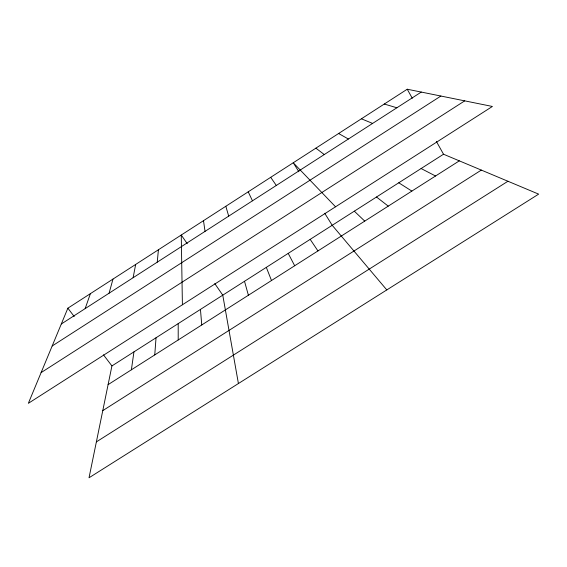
<?xml version="1.0" encoding="UTF-8"?>
<svg xmlns="http://www.w3.org/2000/svg" width="567" height="567" viewBox="0 0 567 567"><rect width="100%" height="100%" fill="white"/><g stroke="black" fill="none" stroke-linecap="round" stroke-linejoin="round"><path stroke-width="0.85" d="M154.756 354.914L156.038 337.769M157.236 262.174L158.42 249.763M131.381 369.804L133.947 351.873M133.117 277.717L135.662 264.449M443.522 154.224L111.926 365.928L89.026 477.775L538.65 194.134L443.522 154.224L436.377 141.431M109.091 293.196L112.982 279.084M85.156 308.618L90.387 293.663M67.87 308.186L28.35 403.321L492.397 106.461L407.234 89.225L67.87 308.186L74.206 316.499M61.307 323.984L421.26 92.067M52.164 345.998L440.885 96.036M41.108 372.611L464.72 100.862M108.099 384.639L459.32 160.851M102.776 410.628L481.333 170.086M96.376 441.891L507.94 181.249M384.277 104.037L396.872 107.78M361.406 118.801L372.583 123.429M421.104 168.534L435.541 175.997M338.612 133.507L348.379 139.021M398.771 182.794L411.855 191.093M315.897 148.157L324.267 154.557M376.509 197.011L388.246 206.133M354.318 211.172L364.73 221.116M335.551 206.799L293.259 162.764L298.866 171.766M386.807 289.921L332.205 225.29L324.728 213.277M103.463 354.836L111.926 365.928M187.23 243.682L181.256 235.029L182.404 304.77M214.794 283.606L222.767 295.166L238.416 383.533M270.7 177.322L276.306 185.459M310.17 239.359L317.945 250.926M407.234 89.225L412.28 98.261M288.213 253.385L294.684 265.753M248.226 191.823L252.464 200.824M266.32 267.355L271.501 280.523M225.822 206.275L228.699 216.133M244.512 281.282L248.396 295.244M203.503 220.676L205.034 231.379M200.449 309.412L201.753 324.962M178.201 323.615L178.208 339.966"/></g></svg>
